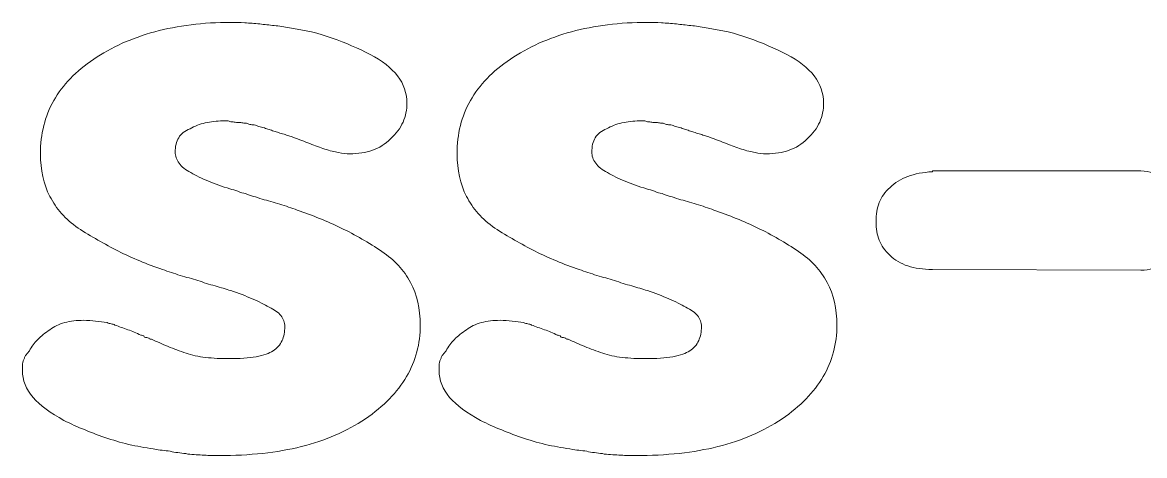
# Model space of a CAD drawing. Header units: millimetres. Extents: x -847 to 848, y -600 to 600.
# Drawn here: x -716.8 to -635.7, y -599.5 to -568.2 of the extents above; entities that cross this region are included whole.
import ezdxf

# ---------------------------------------------------------------- set-up
doc = ezdxf.new("R2010")
doc.units = ezdxf.units.MM
doc.header["$MEASUREMENT"] = 0

msp = doc.modelspace()

# ---------------------------------------------------------------- linework, layer by layer
at = {"color": 250, "lineweight": 5}
for points, knots in [([(-688.9869, -573.9897), (-688.9869, -574.4802), (-689.0812, -574.9424), (-689.2698, -575.3762), (-689.2698, -575.3762), (-689.4585, -575.8101), (-689.7603, -576.2157), (-690.1753, -576.593), (-690.1753, -576.593), (-690.5526, -576.9703), (-690.9865, -577.2438), (-691.477, -577.4136), (-691.477, -577.4136), (-691.9674, -577.5834), (-692.5145, -577.6683), (-693.1182, -577.6683), (-693.1182, -577.6683), (-693.3823, -577.6683), (-693.6558, -577.64), (-693.9387, -577.5834), (-693.9387, -577.5834), (-694.2217, -577.5268), (-694.5518, -577.4419), (-694.9291, -577.3287), (-694.9291, -577.3287), (-695.2687, -577.2155), (-695.6271, -577.0835), (-696.0044, -576.9326), (-696.0044, -576.9326), (-696.3817, -576.7816), (-696.7778, -576.6307), (-697.1928, -576.4798), (-697.1928, -576.4798), (-697.306, -576.4421), (-697.4192, -576.4044), (-697.5324, -576.3666), (-697.5324, -576.3666), (-697.6456, -576.3289), (-697.7588, -576.2912), (-697.872, -576.2534), (-697.872, -576.2534), (-698.0229, -576.2157), (-698.1549, -576.178), (-698.2681, -576.1403), (-698.2681, -576.1403), (-698.3813, -576.1025), (-698.4945, -576.0648), (-698.6077, -576.0271), (-698.6077, -576.0271), (-698.7208, -575.9893), (-698.834, -575.9516), (-698.9472, -575.9139), (-698.9472, -575.9139), (-699.0604, -575.8762), (-699.1736, -575.8384), (-699.2868, -575.8007), (-699.2868, -575.8007), (-699.4377, -575.763), (-699.5697, -575.7252), (-699.6829, -575.6875), (-699.6829, -575.6875), (-699.7961, -575.6498), (-699.9093, -575.6121), (-700.0225, -575.5743), (-700.0225, -575.5743), (-700.1357, -575.5743), (-700.2394, -575.5649), (-700.3337, -575.546), (-700.3337, -575.546), (-700.4281, -575.5272), (-700.513, -575.4989), (-700.5884, -575.4611), (-700.5884, -575.4611), (-700.6639, -575.4611), (-700.7488, -575.4517), (-700.8431, -575.4328), (-700.8431, -575.4328), (-700.9374, -575.414), (-701.0412, -575.4045), (-701.1543, -575.4045), (-701.1543, -575.4045), (-701.2675, -575.4045), (-701.3713, -575.3951), (-701.4656, -575.3762), (-701.4656, -575.3762), (-701.5599, -575.3574), (-701.6448, -575.348), (-701.7203, -575.348), (-701.7203, -575.348), (-701.7957, -575.3102), (-701.8806, -575.2914), (-701.9749, -575.2914), (-701.9749, -575.2914), (-702.0693, -575.2914), (-702.173, -575.2914), (-702.2862, -575.2914), (-702.2862, -575.2914), (-702.7389, -575.2914), (-703.1634, -575.3385), (-703.5595, -575.4328), (-703.5595, -575.4328), (-703.9557, -575.5272), (-704.3235, -575.6686), (-704.6631, -575.8573), (-704.6631, -575.8573), (-705.0404, -576.0082), (-705.3139, -576.2251), (-705.4837, -576.5081), (-705.4837, -576.5081), (-705.6535, -576.7911), (-705.7384, -577.1401), (-705.7384, -577.5551), (-705.7384, -577.5551), (-705.7384, -577.8192), (-705.644, -578.0833), (-705.4554, -578.3474), (-705.4554, -578.3474), (-705.2668, -578.6115), (-704.9838, -578.8378), (-704.6065, -579.0265), (-704.6065, -579.0265), (-704.2292, -579.2529), (-703.8048, -579.4604), (-703.3332, -579.649), (-703.3332, -579.649), (-702.8616, -579.8377), (-702.3428, -580.0263), (-701.7769, -580.2149), (-701.7769, -580.2149), (-701.5882, -580.2527), (-701.3996, -580.3093), (-701.2109, -580.3847), (-701.2109, -580.3847), (-701.0223, -580.4602), (-700.8337, -580.5168), (-700.645, -580.5545), (-700.645, -580.5545), (-700.4564, -580.63), (-700.2677, -580.696), (-700.0791, -580.7526), (-700.0791, -580.7526), (-699.8904, -580.8092), (-699.6829, -580.8752), (-699.4566, -580.9507), (-699.4566, -580.9507), (-699.0415, -581.0638), (-698.6171, -581.1865), (-698.1832, -581.3185), (-698.1832, -581.3185), (-697.7493, -581.4506), (-697.3249, -581.592), (-696.9099, -581.743), (-696.9099, -581.743), (-695.8157, -582.1202), (-694.7593, -582.5541), (-693.7407, -583.0446), (-693.7407, -583.0446), (-692.722, -583.5351), (-691.7411, -584.101), (-690.7978, -584.7424), (-690.7978, -584.7424), (-689.8924, -585.346), (-689.2038, -586.0912), (-688.7322, -586.9778), (-688.7322, -586.9778), (-688.2606, -587.8644), (-688.0248, -588.8925), (-688.0248, -590.0621), (-688.0248, -590.0621), (-688.0248, -591.4203), (-688.3549, -592.6654), (-689.0152, -593.7972), (-689.0152, -593.7972), (-689.6754, -594.9291), (-690.6658, -595.9478), (-691.9863, -596.8533), (-691.9863, -596.8533), (-693.3445, -597.7587), (-694.8914, -598.4284), (-696.6269, -598.8623), (-696.6269, -598.8623), (-698.3624, -599.2962), (-700.3432, -599.5131), (-702.5692, -599.5131), (-702.5692, -599.5131), (-702.9087, -599.5131), (-703.2671, -599.5037), (-703.6444, -599.4848), (-703.6444, -599.4848), (-704.0217, -599.466), (-704.4179, -599.4377), (-704.8329, -599.3999), (-704.8329, -599.3999), (-705.0215, -599.3622), (-705.2102, -599.3339), (-705.3988, -599.315), (-705.3988, -599.315), (-705.5875, -599.2962), (-705.7761, -599.2679), (-705.9647, -599.2302), (-705.9647, -599.2302), (-706.1534, -599.1924), (-706.342, -599.1641), (-706.5307, -599.1453), (-706.5307, -599.1453), (-706.7193, -599.1264), (-706.908, -599.0981), (-707.0966, -599.0604), (-707.0966, -599.0604), (-708.3039, -598.9095), (-709.4735, -598.6454), (-710.6054, -598.2681), (-710.6054, -598.2681), (-711.7372, -597.8908), (-712.7936, -597.4569), (-713.7746, -596.9664), (-713.7746, -596.9664), (-714.7555, -596.4382), (-715.5006, -595.8817), (-716.01, -595.297), (-716.01, -595.297), (-716.5193, -594.7122), (-716.774, -594.0613), (-716.774, -593.3445), (-716.774, -593.3445), (-716.774, -593.269), (-716.774, -593.1747), (-716.774, -593.0615), (-716.774, -593.0615), (-716.774, -592.9483), (-716.7551, -592.8163), (-716.7174, -592.6654), (-716.7174, -592.6654), (-716.6797, -592.5899), (-716.6514, -592.5239), (-716.6325, -592.4673), (-716.6325, -592.4673), (-716.6136, -592.4107), (-716.5853, -592.3447), (-716.5476, -592.2692), (-716.5476, -592.2692), (-716.5099, -592.2315), (-716.4627, -592.1749), (-716.4061, -592.0995), (-716.4061, -592.0995), (-716.3495, -592.024), (-716.3024, -591.9674), (-716.2646, -591.9297), (-716.2646, -591.9297), (-716.1137, -591.6278), (-715.9157, -591.3543), (-715.6704, -591.1091), (-715.6704, -591.1091), (-715.4252, -590.8638), (-715.1328, -590.628), (-714.7932, -590.4017), (-714.7932, -590.4017), (-714.4914, -590.1753), (-714.133, -590.0055), (-713.718, -589.8923), (-713.718, -589.8923), (-713.303, -589.7791), (-712.8502, -589.7226), (-712.3597, -589.7226), (-712.3597, -589.7226), (-712.0579, -589.7226), (-711.7655, -589.7414), (-711.4825, -589.7791), (-711.4825, -589.7791), (-711.1996, -589.8169), (-710.9261, -589.8546), (-710.662, -589.8923), (-710.662, -589.8923), (-710.5488, -589.9301), (-710.445, -589.9584), (-710.3507, -589.9772), (-710.3507, -589.9772), (-710.2564, -589.9961), (-710.1715, -590.0244), (-710.096, -590.0621), (-710.096, -590.0621), (-709.7942, -590.1753), (-709.4829, -590.2885), (-709.1622, -590.4017), (-709.1622, -590.4017), (-708.8415, -590.5149), (-708.5303, -590.6469), (-708.2285, -590.7978), (-708.2285, -590.7978), (-708.1907, -590.7978), (-708.153, -590.8072), (-708.1153, -590.8261), (-708.1153, -590.8261), (-708.0775, -590.845), (-708.0398, -590.8544), (-708.0021, -590.8544), (-708.0021, -590.8544), (-708.0021, -590.8921), (-707.9832, -590.9204), (-707.9455, -590.9393), (-707.9455, -590.9393), (-707.9078, -590.9582), (-707.87, -590.9676), (-707.8323, -590.9676), (-707.8323, -590.9676), (-707.7946, -590.9676), (-707.7568, -590.977), (-707.7191, -590.9959), (-707.7191, -590.9959), (-707.6814, -591.0148), (-707.6437, -591.0242), (-707.6059, -591.0242), (-707.6059, -591.0242), (-707.6059, -591.0619), (-707.5871, -591.0808), (-707.5493, -591.0808), (-707.5493, -591.0808), (-707.5116, -591.0808), (-707.4739, -591.0808), (-707.4362, -591.0808), (-707.4362, -591.0808), (-707.0589, -591.2694), (-706.6627, -591.4486), (-706.2477, -591.6184), (-706.2477, -591.6184), (-705.8327, -591.7882), (-705.3988, -591.9485), (-704.9461, -592.0995), (-704.9461, -592.0995), (-704.5311, -592.2504), (-704.0594, -592.3541), (-703.5312, -592.4107), (-703.5312, -592.4107), (-703.003, -592.4673), (-702.4371, -592.4956), (-701.8335, -592.4956), (-701.8335, -592.4956), (-701.0789, -592.4956), (-700.4281, -592.4484), (-699.881, -592.3541), (-699.881, -592.3541), (-699.3339, -592.2598), (-698.9284, -592.1183), (-698.6643, -591.9297), (-698.6643, -591.9297), (-698.3624, -591.741), (-698.1455, -591.4958), (-698.0134, -591.194), (-698.0134, -591.194), (-697.8814, -590.8921), (-697.8154, -590.5526), (-697.8154, -590.1753), (-697.8154, -590.1753), (-697.8154, -589.8735), (-697.9097, -589.6094), (-698.0983, -589.383), (-698.0983, -589.383), (-698.287, -589.1566), (-698.5699, -588.9491), (-698.9472, -588.7605), (-698.9472, -588.7605), (-699.2868, -588.5718), (-699.6924, -588.3738), (-700.164, -588.1662), (-700.164, -588.1662), (-700.6356, -587.9587), (-701.1543, -587.7607), (-701.7203, -587.572), (-701.7203, -587.572), (-702.0598, -587.4588), (-702.4371, -587.3456), (-702.8521, -587.2325), (-702.8521, -587.2325), (-703.2671, -587.1193), (-703.6822, -586.9872), (-704.0972, -586.8363), (-704.0972, -586.8363), (-704.5122, -586.7231), (-704.9366, -586.6005), (-705.3705, -586.4685), (-705.3705, -586.4685), (-705.8044, -586.3364), (-706.2288, -586.1949), (-706.6439, -586.044), (-706.6439, -586.044), (-707.7757, -585.6667), (-708.8415, -585.2234), (-709.8414, -584.7141), (-709.8414, -584.7141), (-710.8412, -584.2047), (-711.8127, -583.6482), (-712.7559, -583.0446), (-712.7559, -583.0446), (-713.6614, -582.4032), (-714.3405, -581.6392), (-714.7932, -580.7526), (-714.7932, -580.7526), (-715.246, -579.866), (-715.4723, -578.8378), (-715.4723, -577.6683), (-715.4723, -577.6683), (-715.4723, -576.2346), (-715.1517, -574.9518), (-714.5103, -573.8199), (-714.5103, -573.8199), (-713.8689, -572.6881), (-712.9068, -571.6883), (-711.624, -570.8205), (-711.624, -570.8205), (-710.3413, -569.9528), (-708.8698, -569.2925), (-707.2098, -568.8398), (-707.2098, -568.8398), (-705.5497, -568.387), (-703.7199, -568.1607), (-701.7203, -568.1607), (-701.7203, -568.1607), (-701.3807, -568.1607), (-701.0412, -568.1701), (-700.7016, -568.189), (-700.7016, -568.189), (-700.362, -568.2078), (-700.0036, -568.2361), (-699.6263, -568.2738), (-699.6263, -568.2738), (-699.2868, -568.3116), (-698.9378, -568.3493), (-698.5794, -568.387), (-698.5794, -568.387), (-698.2209, -568.4248), (-697.8531, -568.4813), (-697.4758, -568.5568), (-697.4758, -568.5568), (-696.3817, -568.7077), (-695.3536, -568.953), (-694.3915, -569.2925), (-694.3915, -569.2925), (-693.4294, -569.6321), (-692.5145, -570.0282), (-691.6467, -570.481), (-691.6467, -570.481), (-690.779, -570.9337), (-690.1187, -571.4525), (-689.666, -572.0373), (-689.666, -572.0373), (-689.2132, -572.6221), (-688.9869, -573.2917), (-688.9869, -574.0463), (-688.9869, -574.0463), (-688.9869, -574.0463), (-688.9869, -573.9897), (-688.9869, -573.9897)], [0, 0, 0, 0, 0.0088496, 0.0088496, 0.0088496, 0.0088496, 0.0176991, 0.0176991, 0.0176991, 0.0176991, 0.0265487, 0.0265487, 0.0265487, 0.0265487, 0.0353982, 0.0353982, 0.0353982, 0.0353982, 0.0442478, 0.0442478, 0.0442478, 0.0442478, 0.0530973, 0.0530973, 0.0530973, 0.0530973, 0.0619469, 0.0619469, 0.0619469, 0.0619469, 0.0707965, 0.0707965, 0.0707965, 0.0707965, 0.079646, 0.079646, 0.079646, 0.079646, 0.0884956, 0.0884956, 0.0884956, 0.0884956, 0.0973451, 0.0973451, 0.0973451, 0.0973451, 0.1061947, 0.1061947, 0.1061947, 0.1061947, 0.1150442, 0.1150442, 0.1150442, 0.1150442, 0.1238938, 0.1238938, 0.1238938, 0.1238938, 0.1327434, 0.1327434, 0.1327434, 0.1327434, 0.1415929, 0.1415929, 0.1415929, 0.1415929, 0.1504425, 0.1504425, 0.1504425, 0.1504425, 0.159292, 0.159292, 0.159292, 0.159292, 0.1681416, 0.1681416, 0.1681416, 0.1681416, 0.1769912, 0.1769912, 0.1769912, 0.1769912, 0.1858407, 0.1858407, 0.1858407, 0.1858407, 0.1946903, 0.1946903, 0.1946903, 0.1946903, 0.2035398, 0.2035398, 0.2035398, 0.2035398, 0.2123894, 0.2123894, 0.2123894, 0.2123894, 0.2212389, 0.2212389, 0.2212389, 0.2212389, 0.2300885, 0.2300885, 0.2300885, 0.2300885, 0.2389381, 0.2389381, 0.2389381, 0.2389381, 0.2477876, 0.2477876, 0.2477876, 0.2477876, 0.2566372, 0.2566372, 0.2566372, 0.2566372, 0.2654867, 0.2654867, 0.2654867, 0.2654867, 0.2743363, 0.2743363, 0.2743363, 0.2743363, 0.2831858, 0.2831858, 0.2831858, 0.2831858, 0.2920354, 0.2920354, 0.2920354, 0.2920354, 0.300885, 0.300885, 0.300885, 0.300885, 0.3097345, 0.3097345, 0.3097345, 0.3097345, 0.3185841, 0.3185841, 0.3185841, 0.3185841, 0.3274336, 0.3274336, 0.3274336, 0.3274336, 0.3362832, 0.3362832, 0.3362832, 0.3362832, 0.3451327, 0.3451327, 0.3451327, 0.3451327, 0.3539823, 0.3539823, 0.3539823, 0.3539823, 0.3628319, 0.3628319, 0.3628319, 0.3628319, 0.3716814, 0.3716814, 0.3716814, 0.3716814, 0.380531, 0.380531, 0.380531, 0.380531, 0.3893805, 0.3893805, 0.3893805, 0.3893805, 0.3982301, 0.3982301, 0.3982301, 0.3982301, 0.4070796, 0.4070796, 0.4070796, 0.4070796, 0.4159292, 0.4159292, 0.4159292, 0.4159292, 0.4247788, 0.4247788, 0.4247788, 0.4247788, 0.4336283, 0.4336283, 0.4336283, 0.4336283, 0.4424779, 0.4424779, 0.4424779, 0.4424779, 0.4513274, 0.4513274, 0.4513274, 0.4513274, 0.460177, 0.460177, 0.460177, 0.460177, 0.4690265, 0.4690265, 0.4690265, 0.4690265, 0.4778761, 0.4778761, 0.4778761, 0.4778761, 0.4867257, 0.4867257, 0.4867257, 0.4867257, 0.4955752, 0.4955752, 0.4955752, 0.4955752, 0.5044248, 0.5044248, 0.5044248, 0.5044248, 0.5132743, 0.5132743, 0.5132743, 0.5132743, 0.5221239, 0.5221239, 0.5221239, 0.5221239, 0.5309735, 0.5309735, 0.5309735, 0.5309735, 0.539823, 0.539823, 0.539823, 0.539823, 0.5486726, 0.5486726, 0.5486726, 0.5486726, 0.5575221, 0.5575221, 0.5575221, 0.5575221, 0.5663717, 0.5663717, 0.5663717, 0.5663717, 0.5752212, 0.5752212, 0.5752212, 0.5752212, 0.5840708, 0.5840708, 0.5840708, 0.5840708, 0.5929204, 0.5929204, 0.5929204, 0.5929204, 0.6017699, 0.6017699, 0.6017699, 0.6017699, 0.6106195, 0.6106195, 0.6106195, 0.6106195, 0.619469, 0.619469, 0.619469, 0.619469, 0.6283186, 0.6283186, 0.6283186, 0.6283186, 0.6371681, 0.6371681, 0.6371681, 0.6371681, 0.6460177, 0.6460177, 0.6460177, 0.6460177, 0.6548673, 0.6548673, 0.6548673, 0.6548673, 0.6637168, 0.6637168, 0.6637168, 0.6637168, 0.6725664, 0.6725664, 0.6725664, 0.6725664, 0.6814159, 0.6814159, 0.6814159, 0.6814159, 0.6902655, 0.6902655, 0.6902655, 0.6902655, 0.699115, 0.699115, 0.699115, 0.699115, 0.7079646, 0.7079646, 0.7079646, 0.7079646, 0.7168142, 0.7168142, 0.7168142, 0.7168142, 0.7256637, 0.7256637, 0.7256637, 0.7256637, 0.7345133, 0.7345133, 0.7345133, 0.7345133, 0.7433628, 0.7433628, 0.7433628, 0.7433628, 0.7522124, 0.7522124, 0.7522124, 0.7522124, 0.7610619, 0.7610619, 0.7610619, 0.7610619, 0.7699115, 0.7699115, 0.7699115, 0.7699115, 0.7787611, 0.7787611, 0.7787611, 0.7787611, 0.7876106, 0.7876106, 0.7876106, 0.7876106, 0.7964602, 0.7964602, 0.7964602, 0.7964602, 0.8053097, 0.8053097, 0.8053097, 0.8053097, 0.8141593, 0.8141593, 0.8141593, 0.8141593, 0.8230088, 0.8230088, 0.8230088, 0.8230088, 0.8318584, 0.8318584, 0.8318584, 0.8318584, 0.840708, 0.840708, 0.840708, 0.840708, 0.8495575, 0.8495575, 0.8495575, 0.8495575, 0.8584071, 0.8584071, 0.8584071, 0.8584071, 0.8672566, 0.8672566, 0.8672566, 0.8672566, 0.8761062, 0.8761062, 0.8761062, 0.8761062, 0.8849558, 0.8849558, 0.8849558, 0.8849558, 0.8938053, 0.8938053, 0.8938053, 0.8938053, 0.9026549, 0.9026549, 0.9026549, 0.9026549, 0.9115044, 0.9115044, 0.9115044, 0.9115044, 0.920354, 0.920354, 0.920354, 0.920354, 0.9292035, 0.9292035, 0.9292035, 0.9292035, 0.9380531, 0.9380531, 0.9380531, 0.9380531, 0.9469027, 0.9469027, 0.9469027, 0.9469027, 0.9557522, 0.9557522, 0.9557522, 0.9557522, 0.9646018, 0.9646018, 0.9646018, 0.9646018, 0.9734513, 0.9734513, 0.9734513, 0.9734513, 0.9823009, 0.9823009, 0.9823009, 0.9823009, 0.9911504, 0.9911504, 0.9911504, 0.9911504, 1, 1, 1, 1]), ([(-658.8795, -573.9897), (-658.8795, -574.4802), (-658.9738, -574.9424), (-659.1624, -575.3762), (-659.1624, -575.3762), (-659.3511, -575.8101), (-659.6529, -576.2157), (-660.0679, -576.593), (-660.0679, -576.593), (-660.4452, -576.9703), (-660.8791, -577.2438), (-661.3696, -577.4136), (-661.3696, -577.4136), (-661.86, -577.5834), (-662.4071, -577.6683), (-663.0108, -577.6683), (-663.0108, -577.6683), (-663.2749, -577.6683), (-663.5484, -577.64), (-663.8313, -577.5834), (-663.8313, -577.5834), (-664.1143, -577.5268), (-664.4444, -577.4419), (-664.8217, -577.3287), (-664.8217, -577.3287), (-665.1613, -577.2155), (-665.5197, -577.0835), (-665.897, -576.9326), (-665.897, -576.9326), (-666.2743, -576.7816), (-666.6704, -576.6307), (-667.0854, -576.4798), (-667.0854, -576.4798), (-667.1986, -576.4421), (-667.3118, -576.4044), (-667.425, -576.3666), (-667.425, -576.3666), (-667.5382, -576.3289), (-667.6514, -576.2912), (-667.7646, -576.2534), (-667.7646, -576.2534), (-667.9155, -576.2157), (-668.0475, -576.178), (-668.1607, -576.1403), (-668.1607, -576.1403), (-668.2739, -576.1025), (-668.3871, -576.0648), (-668.5003, -576.0271), (-668.5003, -576.0271), (-668.6134, -575.9893), (-668.7266, -575.9516), (-668.8398, -575.9139), (-668.8398, -575.9139), (-668.953, -575.8762), (-669.0662, -575.8384), (-669.1794, -575.8007), (-669.1794, -575.8007), (-669.3303, -575.763), (-669.4623, -575.7252), (-669.5755, -575.6875), (-669.5755, -575.6875), (-669.6887, -575.6498), (-669.8019, -575.6121), (-669.9151, -575.5743), (-669.9151, -575.5743), (-670.0283, -575.5743), (-670.132, -575.5649), (-670.2263, -575.546), (-670.2263, -575.546), (-670.3207, -575.5272), (-670.4056, -575.4989), (-670.481, -575.4611), (-670.481, -575.4611), (-670.5565, -575.4611), (-670.6414, -575.4517), (-670.7357, -575.4328), (-670.7357, -575.4328), (-670.83, -575.414), (-670.9338, -575.4045), (-671.0469, -575.4045), (-671.0469, -575.4045), (-671.1601, -575.4045), (-671.2639, -575.3951), (-671.3582, -575.3762), (-671.3582, -575.3762), (-671.4525, -575.3574), (-671.5374, -575.348), (-671.6129, -575.348), (-671.6129, -575.348), (-671.6883, -575.3102), (-671.7732, -575.2914), (-671.8675, -575.2914), (-671.8675, -575.2914), (-671.9619, -575.2914), (-672.0656, -575.2914), (-672.1788, -575.2914), (-672.1788, -575.2914), (-672.6315, -575.2914), (-673.056, -575.3385), (-673.4521, -575.4328), (-673.4521, -575.4328), (-673.8483, -575.5272), (-674.2161, -575.6686), (-674.5557, -575.8573), (-674.5557, -575.8573), (-674.933, -576.0082), (-675.2065, -576.2251), (-675.3763, -576.5081), (-675.3763, -576.5081), (-675.5461, -576.7911), (-675.631, -577.1401), (-675.631, -577.5551), (-675.631, -577.5551), (-675.631, -577.8192), (-675.5366, -578.0833), (-675.348, -578.3474), (-675.348, -578.3474), (-675.1594, -578.6115), (-674.8764, -578.8378), (-674.4991, -579.0265), (-674.4991, -579.0265), (-674.1218, -579.2529), (-673.6974, -579.4604), (-673.2258, -579.649), (-673.2258, -579.649), (-672.7542, -579.8377), (-672.2354, -580.0263), (-671.6695, -580.2149), (-671.6695, -580.2149), (-671.4808, -580.2527), (-671.2922, -580.3093), (-671.1035, -580.3847), (-671.1035, -580.3847), (-670.9149, -580.4602), (-670.7263, -580.5168), (-670.5376, -580.5545), (-670.5376, -580.5545), (-670.349, -580.63), (-670.1603, -580.696), (-669.9717, -580.7526), (-669.9717, -580.7526), (-669.783, -580.8092), (-669.5755, -580.8752), (-669.3492, -580.9507), (-669.3492, -580.9507), (-668.9341, -581.0638), (-668.5097, -581.1865), (-668.0758, -581.3185), (-668.0758, -581.3185), (-667.6419, -581.4506), (-667.2175, -581.592), (-666.8025, -581.743), (-666.8025, -581.743), (-665.7083, -582.1202), (-664.6519, -582.5541), (-663.6333, -583.0446), (-663.6333, -583.0446), (-662.6146, -583.5351), (-661.6337, -584.101), (-660.6904, -584.7424), (-660.6904, -584.7424), (-659.785, -585.346), (-659.0964, -586.0912), (-658.6248, -586.9778), (-658.6248, -586.9778), (-658.1532, -587.8644), (-657.9174, -588.8925), (-657.9174, -590.0621), (-657.9174, -590.0621), (-657.9174, -591.4203), (-658.2475, -592.6654), (-658.9078, -593.7972), (-658.9078, -593.7972), (-659.568, -594.9291), (-660.5584, -595.9478), (-661.8789, -596.8533), (-661.8789, -596.8533), (-663.2371, -597.7587), (-664.784, -598.4284), (-666.5195, -598.8623), (-666.5195, -598.8623), (-668.255, -599.2962), (-670.2358, -599.5131), (-672.4618, -599.5131), (-672.4618, -599.5131), (-672.8013, -599.5131), (-673.1597, -599.5037), (-673.537, -599.4848), (-673.537, -599.4848), (-673.9143, -599.466), (-674.3105, -599.4377), (-674.7255, -599.3999), (-674.7255, -599.3999), (-674.9141, -599.3622), (-675.1028, -599.3339), (-675.2914, -599.315), (-675.2914, -599.315), (-675.4801, -599.2962), (-675.6687, -599.2679), (-675.8573, -599.2302), (-675.8573, -599.2302), (-676.046, -599.1924), (-676.2346, -599.1641), (-676.4233, -599.1453), (-676.4233, -599.1453), (-676.6119, -599.1264), (-676.8006, -599.0981), (-676.9892, -599.0604), (-676.9892, -599.0604), (-678.1965, -598.9095), (-679.3661, -598.6454), (-680.498, -598.2681), (-680.498, -598.2681), (-681.6298, -597.8908), (-682.6862, -597.4569), (-683.6672, -596.9664), (-683.6672, -596.9664), (-684.6481, -596.4382), (-685.3932, -595.8817), (-685.9026, -595.297), (-685.9026, -595.297), (-686.4119, -594.7122), (-686.6666, -594.0613), (-686.6666, -593.3445), (-686.6666, -593.3445), (-686.6666, -593.269), (-686.6666, -593.1747), (-686.6666, -593.0615), (-686.6666, -593.0615), (-686.6666, -592.9483), (-686.6477, -592.8163), (-686.61, -592.6654), (-686.61, -592.6654), (-686.5723, -592.5899), (-686.544, -592.5239), (-686.5251, -592.4673), (-686.5251, -592.4673), (-686.5062, -592.4107), (-686.4779, -592.3447), (-686.4402, -592.2692), (-686.4402, -592.2692), (-686.4025, -592.2315), (-686.3553, -592.1749), (-686.2987, -592.0995), (-686.2987, -592.0995), (-686.2421, -592.024), (-686.195, -591.9674), (-686.1572, -591.9297), (-686.1572, -591.9297), (-686.0063, -591.6278), (-685.8083, -591.3543), (-685.563, -591.1091), (-685.563, -591.1091), (-685.3178, -590.8638), (-685.0254, -590.628), (-684.6858, -590.4017), (-684.6858, -590.4017), (-684.384, -590.1753), (-684.0256, -590.0055), (-683.6106, -589.8923), (-683.6106, -589.8923), (-683.1956, -589.7791), (-682.7428, -589.7226), (-682.2523, -589.7226), (-682.2523, -589.7226), (-681.9505, -589.7226), (-681.6581, -589.7414), (-681.3751, -589.7791), (-681.3751, -589.7791), (-681.0922, -589.8169), (-680.8187, -589.8546), (-680.5546, -589.8923), (-680.5546, -589.8923), (-680.4414, -589.9301), (-680.3376, -589.9584), (-680.2433, -589.9772), (-680.2433, -589.9772), (-680.149, -589.9961), (-680.0641, -590.0244), (-679.9886, -590.0621), (-679.9886, -590.0621), (-679.6868, -590.1753), (-679.3755, -590.2885), (-679.0548, -590.4017), (-679.0548, -590.4017), (-678.7341, -590.5149), (-678.4229, -590.6469), (-678.1211, -590.7978), (-678.1211, -590.7978), (-678.0833, -590.7978), (-678.0456, -590.8072), (-678.0079, -590.8261), (-678.0079, -590.8261), (-677.9701, -590.845), (-677.9324, -590.8544), (-677.8947, -590.8544), (-677.8947, -590.8544), (-677.8947, -590.8921), (-677.8758, -590.9204), (-677.8381, -590.9393), (-677.8381, -590.9393), (-677.8004, -590.9582), (-677.7626, -590.9676), (-677.7249, -590.9676), (-677.7249, -590.9676), (-677.6872, -590.9676), (-677.6494, -590.977), (-677.6117, -590.9959), (-677.6117, -590.9959), (-677.574, -591.0148), (-677.5363, -591.0242), (-677.4985, -591.0242), (-677.4985, -591.0242), (-677.4985, -591.0619), (-677.4797, -591.0808), (-677.4419, -591.0808), (-677.4419, -591.0808), (-677.4042, -591.0808), (-677.3665, -591.0808), (-677.3288, -591.0808), (-677.3288, -591.0808), (-676.9515, -591.2694), (-676.5553, -591.4486), (-676.1403, -591.6184), (-676.1403, -591.6184), (-675.7253, -591.7882), (-675.2914, -591.9485), (-674.8387, -592.0995), (-674.8387, -592.0995), (-674.4237, -592.2504), (-673.952, -592.3541), (-673.4238, -592.4107), (-673.4238, -592.4107), (-672.8956, -592.4673), (-672.3297, -592.4956), (-671.7261, -592.4956), (-671.7261, -592.4956), (-670.9715, -592.4956), (-670.3207, -592.4484), (-669.7736, -592.3541), (-669.7736, -592.3541), (-669.2265, -592.2598), (-668.821, -592.1183), (-668.5569, -591.9297), (-668.5569, -591.9297), (-668.255, -591.741), (-668.0381, -591.4958), (-667.906, -591.194), (-667.906, -591.194), (-667.774, -590.8921), (-667.708, -590.5526), (-667.708, -590.1753), (-667.708, -590.1753), (-667.708, -589.8735), (-667.8023, -589.6094), (-667.9909, -589.383), (-667.9909, -589.383), (-668.1796, -589.1566), (-668.4625, -588.9491), (-668.8398, -588.7605), (-668.8398, -588.7605), (-669.1794, -588.5718), (-669.585, -588.3738), (-670.0566, -588.1662), (-670.0566, -588.1662), (-670.5282, -587.9587), (-671.0469, -587.7607), (-671.6129, -587.572), (-671.6129, -587.572), (-671.9524, -587.4588), (-672.3297, -587.3456), (-672.7447, -587.2325), (-672.7447, -587.2325), (-673.1597, -587.1193), (-673.5748, -586.9872), (-673.9898, -586.8363), (-673.9898, -586.8363), (-674.4048, -586.7231), (-674.8292, -586.6005), (-675.2631, -586.4685), (-675.2631, -586.4685), (-675.697, -586.3364), (-676.1214, -586.1949), (-676.5365, -586.044), (-676.5365, -586.044), (-677.6683, -585.6667), (-678.7341, -585.2234), (-679.734, -584.7141), (-679.734, -584.7141), (-680.7338, -584.2047), (-681.7053, -583.6482), (-682.6485, -583.0446), (-682.6485, -583.0446), (-683.554, -582.4032), (-684.2331, -581.6392), (-684.6858, -580.7526), (-684.6858, -580.7526), (-685.1386, -579.866), (-685.3649, -578.8378), (-685.3649, -577.6683), (-685.3649, -577.6683), (-685.3649, -576.2346), (-685.0443, -574.9518), (-684.4029, -573.8199), (-684.4029, -573.8199), (-683.7615, -572.6881), (-682.7994, -571.6883), (-681.5166, -570.8205), (-681.5166, -570.8205), (-680.2339, -569.9528), (-678.7624, -569.2925), (-677.1024, -568.8398), (-677.1024, -568.8398), (-675.4423, -568.387), (-673.6125, -568.1607), (-671.6129, -568.1607), (-671.6129, -568.1607), (-671.2733, -568.1607), (-670.9338, -568.1701), (-670.5942, -568.189), (-670.5942, -568.189), (-670.2546, -568.2078), (-669.8962, -568.2361), (-669.5189, -568.2738), (-669.5189, -568.2738), (-669.1794, -568.3116), (-668.8304, -568.3493), (-668.472, -568.387), (-668.472, -568.387), (-668.1135, -568.4248), (-667.7457, -568.4813), (-667.3684, -568.5568), (-667.3684, -568.5568), (-666.2743, -568.7077), (-665.2462, -568.953), (-664.2841, -569.2925), (-664.2841, -569.2925), (-663.322, -569.6321), (-662.4071, -570.0282), (-661.5393, -570.481), (-661.5393, -570.481), (-660.6716, -570.9337), (-660.0113, -571.4525), (-659.5586, -572.0373), (-659.5586, -572.0373), (-659.1058, -572.6221), (-658.8795, -573.2917), (-658.8795, -574.0463), (-658.8795, -574.0463), (-658.8795, -574.0463), (-658.8795, -573.9897), (-658.8795, -573.9897)], [0, 0, 0, 0, 0.0088496, 0.0088496, 0.0088496, 0.0088496, 0.0176991, 0.0176991, 0.0176991, 0.0176991, 0.0265487, 0.0265487, 0.0265487, 0.0265487, 0.0353982, 0.0353982, 0.0353982, 0.0353982, 0.0442478, 0.0442478, 0.0442478, 0.0442478, 0.0530973, 0.0530973, 0.0530973, 0.0530973, 0.0619469, 0.0619469, 0.0619469, 0.0619469, 0.0707965, 0.0707965, 0.0707965, 0.0707965, 0.079646, 0.079646, 0.079646, 0.079646, 0.0884956, 0.0884956, 0.0884956, 0.0884956, 0.0973451, 0.0973451, 0.0973451, 0.0973451, 0.1061947, 0.1061947, 0.1061947, 0.1061947, 0.1150442, 0.1150442, 0.1150442, 0.1150442, 0.1238938, 0.1238938, 0.1238938, 0.1238938, 0.1327434, 0.1327434, 0.1327434, 0.1327434, 0.1415929, 0.1415929, 0.1415929, 0.1415929, 0.1504425, 0.1504425, 0.1504425, 0.1504425, 0.159292, 0.159292, 0.159292, 0.159292, 0.1681416, 0.1681416, 0.1681416, 0.1681416, 0.1769912, 0.1769912, 0.1769912, 0.1769912, 0.1858407, 0.1858407, 0.1858407, 0.1858407, 0.1946903, 0.1946903, 0.1946903, 0.1946903, 0.2035398, 0.2035398, 0.2035398, 0.2035398, 0.2123894, 0.2123894, 0.2123894, 0.2123894, 0.2212389, 0.2212389, 0.2212389, 0.2212389, 0.2300885, 0.2300885, 0.2300885, 0.2300885, 0.2389381, 0.2389381, 0.2389381, 0.2389381, 0.2477876, 0.2477876, 0.2477876, 0.2477876, 0.2566372, 0.2566372, 0.2566372, 0.2566372, 0.2654867, 0.2654867, 0.2654867, 0.2654867, 0.2743363, 0.2743363, 0.2743363, 0.2743363, 0.2831858, 0.2831858, 0.2831858, 0.2831858, 0.2920354, 0.2920354, 0.2920354, 0.2920354, 0.300885, 0.300885, 0.300885, 0.300885, 0.3097345, 0.3097345, 0.3097345, 0.3097345, 0.3185841, 0.3185841, 0.3185841, 0.3185841, 0.3274336, 0.3274336, 0.3274336, 0.3274336, 0.3362832, 0.3362832, 0.3362832, 0.3362832, 0.3451327, 0.3451327, 0.3451327, 0.3451327, 0.3539823, 0.3539823, 0.3539823, 0.3539823, 0.3628319, 0.3628319, 0.3628319, 0.3628319, 0.3716814, 0.3716814, 0.3716814, 0.3716814, 0.380531, 0.380531, 0.380531, 0.380531, 0.3893805, 0.3893805, 0.3893805, 0.3893805, 0.3982301, 0.3982301, 0.3982301, 0.3982301, 0.4070796, 0.4070796, 0.4070796, 0.4070796, 0.4159292, 0.4159292, 0.4159292, 0.4159292, 0.4247788, 0.4247788, 0.4247788, 0.4247788, 0.4336283, 0.4336283, 0.4336283, 0.4336283, 0.4424779, 0.4424779, 0.4424779, 0.4424779, 0.4513274, 0.4513274, 0.4513274, 0.4513274, 0.460177, 0.460177, 0.460177, 0.460177, 0.4690265, 0.4690265, 0.4690265, 0.4690265, 0.4778761, 0.4778761, 0.4778761, 0.4778761, 0.4867257, 0.4867257, 0.4867257, 0.4867257, 0.4955752, 0.4955752, 0.4955752, 0.4955752, 0.5044248, 0.5044248, 0.5044248, 0.5044248, 0.5132743, 0.5132743, 0.5132743, 0.5132743, 0.5221239, 0.5221239, 0.5221239, 0.5221239, 0.5309735, 0.5309735, 0.5309735, 0.5309735, 0.539823, 0.539823, 0.539823, 0.539823, 0.5486726, 0.5486726, 0.5486726, 0.5486726, 0.5575221, 0.5575221, 0.5575221, 0.5575221, 0.5663717, 0.5663717, 0.5663717, 0.5663717, 0.5752212, 0.5752212, 0.5752212, 0.5752212, 0.5840708, 0.5840708, 0.5840708, 0.5840708, 0.5929204, 0.5929204, 0.5929204, 0.5929204, 0.6017699, 0.6017699, 0.6017699, 0.6017699, 0.6106195, 0.6106195, 0.6106195, 0.6106195, 0.619469, 0.619469, 0.619469, 0.619469, 0.6283186, 0.6283186, 0.6283186, 0.6283186, 0.6371681, 0.6371681, 0.6371681, 0.6371681, 0.6460177, 0.6460177, 0.6460177, 0.6460177, 0.6548673, 0.6548673, 0.6548673, 0.6548673, 0.6637168, 0.6637168, 0.6637168, 0.6637168, 0.6725664, 0.6725664, 0.6725664, 0.6725664, 0.6814159, 0.6814159, 0.6814159, 0.6814159, 0.6902655, 0.6902655, 0.6902655, 0.6902655, 0.699115, 0.699115, 0.699115, 0.699115, 0.7079646, 0.7079646, 0.7079646, 0.7079646, 0.7168142, 0.7168142, 0.7168142, 0.7168142, 0.7256637, 0.7256637, 0.7256637, 0.7256637, 0.7345133, 0.7345133, 0.7345133, 0.7345133, 0.7433628, 0.7433628, 0.7433628, 0.7433628, 0.7522124, 0.7522124, 0.7522124, 0.7522124, 0.7610619, 0.7610619, 0.7610619, 0.7610619, 0.7699115, 0.7699115, 0.7699115, 0.7699115, 0.7787611, 0.7787611, 0.7787611, 0.7787611, 0.7876106, 0.7876106, 0.7876106, 0.7876106, 0.7964602, 0.7964602, 0.7964602, 0.7964602, 0.8053097, 0.8053097, 0.8053097, 0.8053097, 0.8141593, 0.8141593, 0.8141593, 0.8141593, 0.8230088, 0.8230088, 0.8230088, 0.8230088, 0.8318584, 0.8318584, 0.8318584, 0.8318584, 0.840708, 0.840708, 0.840708, 0.840708, 0.8495575, 0.8495575, 0.8495575, 0.8495575, 0.8584071, 0.8584071, 0.8584071, 0.8584071, 0.8672566, 0.8672566, 0.8672566, 0.8672566, 0.8761062, 0.8761062, 0.8761062, 0.8761062, 0.8849558, 0.8849558, 0.8849558, 0.8849558, 0.8938053, 0.8938053, 0.8938053, 0.8938053, 0.9026549, 0.9026549, 0.9026549, 0.9026549, 0.9115044, 0.9115044, 0.9115044, 0.9115044, 0.920354, 0.920354, 0.920354, 0.920354, 0.9292035, 0.9292035, 0.9292035, 0.9292035, 0.9380531, 0.9380531, 0.9380531, 0.9380531, 0.9469027, 0.9469027, 0.9469027, 0.9469027, 0.9557522, 0.9557522, 0.9557522, 0.9557522, 0.9646018, 0.9646018, 0.9646018, 0.9646018, 0.9734513, 0.9734513, 0.9734513, 0.9734513, 0.9823009, 0.9823009, 0.9823009, 0.9823009, 0.9911504, 0.9911504, 0.9911504, 0.9911504, 1, 1, 1, 1]), ([(-651.0131, -578.9133), (-651.0131, -578.9133), (-635.9594, -578.9133), (-635.9594, -578.9133), (-635.9594, -578.9133), (-635.318, -578.951), (-634.7521, -579.0737), (-634.2616, -579.2812), (-634.2616, -579.2812), (-633.7711, -579.4887), (-633.3561, -579.7622), (-633.0165, -580.1018), (-633.0165, -580.1018), (-632.6393, -580.4413), (-632.3657, -580.8092), (-632.1959, -581.2053), (-632.1959, -581.2053), (-632.0262, -581.6015), (-631.9413, -582.0636), (-631.9413, -582.5918), (-631.9413, -582.5918), (-631.9413, -583.0823), (-632.0262, -583.5256), (-632.1959, -583.9218), (-632.1959, -583.9218), (-632.3657, -584.3179), (-632.6393, -584.6858), (-633.0165, -585.0253), (-633.0165, -585.0253), (-633.3561, -585.3649), (-633.7711, -585.6196), (-634.2616, -585.7893), (-634.2616, -585.7893), (-634.7521, -585.9591), (-635.318, -586.0629), (-635.9594, -586.1006), (-635.9594, -586.1006), (-635.9594, -586.1006), (-651.0131, -586.044), (-651.0131, -586.044), (-651.0131, -586.044), (-651.6922, -586.044), (-652.2864, -585.9591), (-652.7958, -585.7893), (-652.7958, -585.7893), (-653.3051, -585.6196), (-653.7295, -585.3649), (-654.0691, -585.0253), (-654.0691, -585.0253), (-654.4464, -584.6858), (-654.7105, -584.3179), (-654.8614, -583.9218), (-654.8614, -583.9218), (-655.0123, -583.5256), (-655.0878, -583.0823), (-655.0878, -582.5918), (-655.0878, -582.5918), (-655.0878, -582.0636), (-655.0123, -581.6015), (-654.8614, -581.2053), (-654.8614, -581.2053), (-654.7105, -580.8092), (-654.4464, -580.4413), (-654.0691, -580.1018), (-654.0691, -580.1018), (-653.7295, -579.7622), (-653.3051, -579.4981), (-652.7958, -579.3095), (-652.7958, -579.3095), (-652.2864, -579.1208), (-651.6922, -579.0076), (-651.0131, -578.9699), (-651.0131, -578.9699), (-651.0131, -578.9699), (-651.0131, -578.9133), (-651.0131, -578.9133)], [0, 0, 0, 0, 0.0526316, 0.0526316, 0.0526316, 0.0526316, 0.1052632, 0.1052632, 0.1052632, 0.1052632, 0.1578947, 0.1578947, 0.1578947, 0.1578947, 0.2105263, 0.2105263, 0.2105263, 0.2105263, 0.2631579, 0.2631579, 0.2631579, 0.2631579, 0.3157895, 0.3157895, 0.3157895, 0.3157895, 0.3684211, 0.3684211, 0.3684211, 0.3684211, 0.4210526, 0.4210526, 0.4210526, 0.4210526, 0.4736842, 0.4736842, 0.4736842, 0.4736842, 0.5263158, 0.5263158, 0.5263158, 0.5263158, 0.5789474, 0.5789474, 0.5789474, 0.5789474, 0.6315789, 0.6315789, 0.6315789, 0.6315789, 0.6842105, 0.6842105, 0.6842105, 0.6842105, 0.7368421, 0.7368421, 0.7368421, 0.7368421, 0.7894737, 0.7894737, 0.7894737, 0.7894737, 0.8421053, 0.8421053, 0.8421053, 0.8421053, 0.8947368, 0.8947368, 0.8947368, 0.8947368, 0.9473684, 0.9473684, 0.9473684, 0.9473684, 1, 1, 1, 1])]:
    msp.add_open_spline(points, degree=3, knots=knots, dxfattribs=at)

doc.saveas('drawing.dxf')
